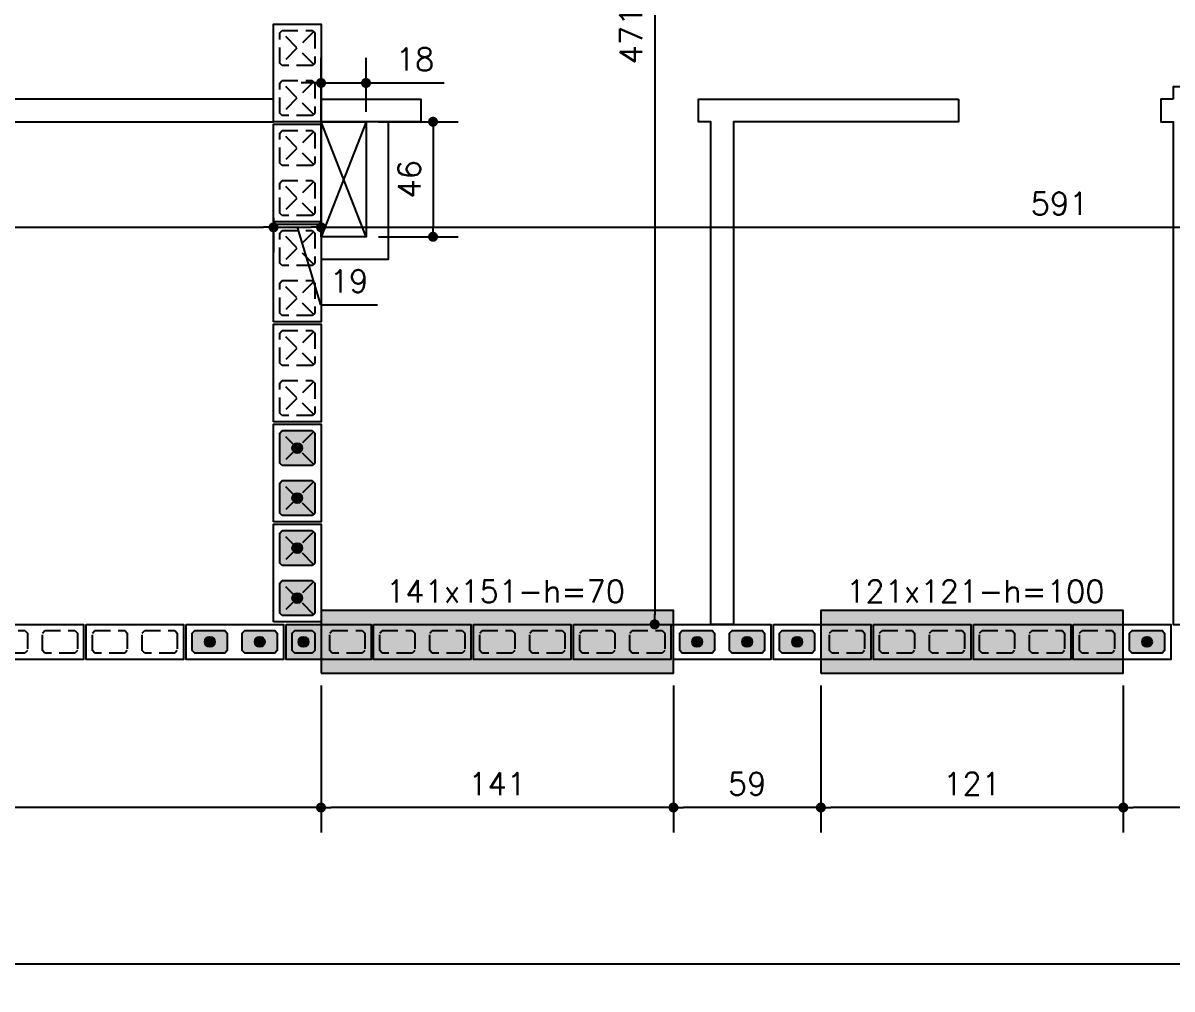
# Model space of a CAD drawing. Extents: x -14651 to 3496, y -7403 to -1290.
# Drawn here: x 1364.3 to 1824, y -7295.4 to -6909.1 of the extents above; entities that cross this region are included whole.
import ezdxf
from ezdxf.enums import TextEntityAlignment as Align

# ---------------------------------------------------------------- set-up
doc = ezdxf.new("R2010")
doc.units = 0
doc.header["$LTSCALE"] = 25
doc.linetypes.add('DASHED2', pattern=[0.375, 0.25, -0.125])
for name, color, linetype in [('203', 1, 'DASHED2'), ('213', 252, 'Continuous'), ('241', 2, 'Continuous'), ('248', 100, 'Continuous'), ('ABERTURAS', 53, 'Continuous'), ('ALVENARIA NÃO ESTRUTURAL', 242, 'Continuous'), ('Arranque', 14, 'Continuous'), ('COTA', 1, 'Continuous'), ('FERRO', 5, 'Continuous'), ('Pena_1', 1, 'Continuous'), ('Pena_2', 2, 'Continuous'), ('TJANELA', 2, 'Continuous')]:
    doc.layers.add(name, color=color, linetype=linetype)
doc.styles.add('COTA', font='romans.shx')
doc.styles.add('Texto1', font='romans.shx', dxfattribs={"height": 9})
doc.dimstyles.new('forma', dxfattribs={"dimscale": 5, "dimtxt": 1.8, "dimasz": 0.8, "dimexe": 2, "dimexo": 1, "dimgap": 1, "dimtad": 1, "dimdec": 1, "dimzin": 9, "dimtxsty": 'COTA', "dimblk1": 'DOT', "dimblk2": 'DOT', "dimsah": 1, "dimcen": 0, "dimdle": 1, "dimclrd": 256, "dimclre": 256, "dimclrt": 2, "dimadec": 0, "dimazin": 0, "dimtfac": 1, "dimtdec": 0, "dimtmove": 0, "dimatfit": 3, "dimfxl": 1, "dimtolj": 1, "dimtzin": 0, "dimarcsym": 0})

# ---------------------------------------------------------------- blocks, each defined once
blk = doc.blocks.new('P4015', base_point=(5842102.11612, -8124149.02973))
blk.add_lwpolyline([(5842082.61612, -8124156.02973), (5842121.61612, -8124156.02973), (5842121.61612, -8124142.02973), (5842082.61612, -8124142.02973), (5842082.61612, -8124156.02973)])
at = {"color": 1, "linetype": 'DASHED2'}
for points in [[(5842085.11612, -8124152.52973), (5842086.11612, -8124153.52973), (5842098.11612, -8124153.52973), (5842099.11612, -8124152.52973), (5842099.11612, -8124145.52973), (5842098.11612, -8124144.52973), (5842086.11612, -8124144.52973), (5842085.11612, -8124145.52973), (5842085.11612, -8124152.52973)], [(5842105.11612, -8124152.52973), (5842106.11612, -8124153.52973), (5842118.11612, -8124153.52973), (5842119.11612, -8124152.52973), (5842119.11612, -8124145.52973), (5842118.11612, -8124144.52973), (5842106.11612, -8124144.52973), (5842105.11612, -8124145.52973), (5842105.11612, -8124152.52973)]]:
    blk.add_lwpolyline(points, dxfattribs=at)
blk = doc.blocks.new('P3515')
at = {"layer": '248'}
h = blk.add_hatch(color=100, dxfattribs=at)
h.paths.add_polyline_path([(17, 7), (-17, 7), (-17, -7), (17, -7)])
h.paths.add_polyline_path([(-5.5, -3.5), (-6.5, -4.5), (-13.5, -4.5), (-14.5, -3.5), (-14.5, 3.5), (-13.5, 4.5), (-6.5, 4.5), (-5.5, 3.5)], flags=16)
h.paths.add_polyline_path([(0.5, 3.5), (1.5, 4.5), (13.5, 4.5), (14.5, 3.5), (14.5, -3.5), (13.5, -4.5), (1.5, -4.5), (0.5, -3.5)], flags=16)
blk.add_lwpolyline([(-17, -7), (17, -7), (17, 7), (-17, 7), (-17, -7)])
at = {"color": 1, "linetype": 'DASHED2'}
for points in [[(-14.5, -3.5), (-13.5, -4.5), (-6.5, -4.5), (-5.5, -3.5), (-5.5, 3.5), (-6.5, 4.5), (-13.5, 4.5), (-14.5, 3.5), (-14.5, -3.5)], [(0.5, -3.5), (1.5, -4.5), (13.5, -4.5), (14.5, -3.5), (14.5, 3.5), (13.5, 4.5), (1.5, 4.5), (0.5, 3.5), (0.5, -3.5)]]:
    blk.add_lwpolyline(points, dxfattribs=at)
blk = doc.blocks.new('P4020')
blk.add_lwpolyline([(-19.5, -9.5), (19.5, -9.5), (19.5, 9.5), (-19.5, 9.5), (-19.5, -9.5)])
at = {"color": 1, "linetype": 'DASHED2'}
for points in [[(-17, -6), (-16, -7), (-4, -7), (-3, -6), (-3, 6), (-4, 7), (-16, 7), (-17, 6), (-17, -6)], [(3, -6), (4, -7), (16, -7), (17, -6), (17, 6), (16, 7), (4, 7), (3, 6), (3, -6)]]:
    blk.add_lwpolyline(points, dxfattribs=at)
at = {"layer": '203', "color": 253}
for p, q in [((-16.5, 6.5), (-3.5, -6.5)), ((-3.5, 6.5), (-16.5, -6.5)), ((16.5, 6.5), (3.5, -6.5)), ((3.5, 6.5), (16.5, -6.5))]:
    blk.add_line(p, q, dxfattribs=at)
blk = doc.blocks.new('GR-1414')
at = {"layer": '213'}
h = blk.add_hatch(color=256, dxfattribs=at)
h.paths.add_polyline_path([(6, -7), (7, -6), (7, 6), (6, 7), (-6, 7), (-7, 6), (-7, -6), (-6, -7)])
h.paths.add_polyline_path([(2, 0, 1), (-2, 0, 1)], flags=16)
at = {"layer": 'Arranque'}
blk.add_hatch(color=256, dxfattribs=at).paths.add_polyline_path([(2, 0, 1), (-2, 0, 1)])
at = {"layer": '213'}
for p, q in [((-7, 6), (-6, 7)), ((-7, -6), (-7, 6)), ((-6, 7), (6, 7)), ((6, 7), (7, 6)), ((7, 6), (7, -6)), ((-6, -7), (-7, -6)), ((6, -7), (-6, -7)), ((7, -6), (6, -7))]:
    blk.add_line(p, q, dxfattribs=at)
at = {"layer": 'FERRO', "linetype": 'Continuous'}
blk.add_circle((0, 0), 2, dxfattribs=at)
blk = doc.blocks.new('GR-1409')
at = {"layer": '213'}
h = blk.add_hatch(color=256, dxfattribs=at)
h.paths.add_polyline_path([(-6, 4.5), (-7, 3.5), (-7, -3.5), (-6, -4.5), (6, -4.5), (7, -3.5), (7, 3.5), (6, 4.5)])
h.paths.add_polyline_path([(-2, 0, 1), (2, 0, 1)], flags=16)
at = {"layer": 'Arranque'}
blk.add_hatch(color=256, dxfattribs=at).paths.add_polyline_path([(-2, 0, 1), (2, 0, 1)])
at = {"layer": '213'}
blk.add_lwpolyline([(-7, 3.5), (-6, 4.5), (6, 4.5), (7, 3.5), (7, -3.5), (6, -4.5), (-6, -4.5), (-7, -3.5), (-7, 3.5)], dxfattribs=at)
at = {"layer": 'FERRO', "linetype": 'Continuous'}
blk.add_circle((0, 0), 2, dxfattribs=at)
blk = doc.blocks.new('GR-0909')
at = {"layer": '213'}
h = blk.add_hatch(color=256, dxfattribs=at)
h.paths.add_polyline_path([(3.5, -4.5), (4.5, -3.5), (4.500001, 3.5), (3.500001, 4.5), (-3.499999, 4.5), (-4.499999, 3.5), (-4.5, -3.5), (-3.5, -4.5)])
h.paths.add_polyline_path([(-2, 0, -1), (2, 0, -1)], flags=16)
at = {"layer": 'Arranque'}
blk.add_hatch(color=256, dxfattribs=at).paths.add_polyline_path([(2, 0, 1), (-2, 0, 1)])
at = {"layer": '213'}
blk.add_lwpolyline([(3.500001, 4.5), (4.500001, 3.5), (4.5, -3.5), (3.5, -4.5), (-3.5, -4.5), (-4.5, -3.5), (-4.499999, 3.5), (-3.499999, 4.5), (3.500001, 4.5)], dxfattribs=at)
at = {"layer": 'FERRO', "linetype": 'Continuous'}
blk.add_circle((0, 0), 2, dxfattribs=at)
blk = doc.blocks.new('_Dot')
at = {"color": 0, "linetype": 'ByBlock', "lineweight": -2}
blk.add_line((-0.5, 0), (-1, 0), dxfattribs=at)
at = {"color": 0, "linetype": 'ByBlock', "const_width": 0.5}
blk.add_lwpolyline([(-0.25, 0, 1), (0.25, 0, 1)], format="xyb", close=True, dxfattribs=at)
blk = doc.blocks.new('*D97')
at = {"layer": 'COTA', "lineweight": -2, "transparency": 16777216}
for p, q in [((1804.52, -7174.1), (1804.52, -7232.86)), ((1898.52, -7174.1), (1898.52, -7232.86)), ((1894.52, -7222.86), (1808.52, -7222.86))]:
    blk.add_line(p, q, dxfattribs=at)
at = {"layer": 'Defpoints', "color": 0, "transparency": 16777216}
for p in [(1804.52, -7169.1), (1898.52, -7169.1), (1804.52, -7222.86)]:
    blk.add_point(p, dxfattribs=at)
at = {"layer": 'COTA', "lineweight": -2, "transparency": 16777216, "xscale": 4, "yscale": 4, "zscale": 4, "rotation": 180}
blk.add_blockref('_Dot', (1804.52, -7222.86), dxfattribs=at)
at = {"layer": 'COTA', "lineweight": -2, "transparency": 16777216, "xscale": 4, "yscale": 4, "zscale": 4}
blk.add_blockref('_Dot', (1898.52, -7222.86), dxfattribs=at)
at = {"layer": 'COTA', "color": 2, "transparency": 16777216, "insert": (1851.52, -7213.36), "char_height": 9, "attachment_point": 5, "style": 'COTA'}
blk.add_mtext('\\A1;94 ', dxfattribs=at)
blk = doc.blocks.new('*D98')
at = {"layer": 'COTA', "lineweight": -2, "transparency": 16777216}
for p, q in [((1683.52, -7174.1), (1683.52, -7232.86)), ((1804.52, -7174.1), (1804.52, -7232.86)), ((1800.52, -7222.86), (1687.52, -7222.86))]:
    blk.add_line(p, q, dxfattribs=at)
at = {"layer": 'Defpoints', "color": 0, "transparency": 16777216}
for p in [(1683.52, -7169.1), (1804.52, -7169.1), (1683.52, -7222.86)]:
    blk.add_point(p, dxfattribs=at)
at = {"layer": 'COTA', "lineweight": -2, "transparency": 16777216, "xscale": 4, "yscale": 4, "zscale": 4, "rotation": 180}
blk.add_blockref('_Dot', (1683.52, -7222.86), dxfattribs=at)
at = {"layer": 'COTA', "lineweight": -2, "transparency": 16777216, "xscale": 4, "yscale": 4, "zscale": 4}
blk.add_blockref('_Dot', (1804.52, -7222.86), dxfattribs=at)
at = {"layer": 'COTA', "color": 2, "transparency": 16777216, "insert": (1744.02, -7213.36), "char_height": 9, "attachment_point": 5, "style": 'COTA'}
blk.add_mtext('\\A1;121 ', dxfattribs=at)
blk = doc.blocks.new('*D99')
at = {"layer": 'COTA', "lineweight": -2, "transparency": 16777216}
for p, q in [((1624.52, -7174.1), (1624.52, -7232.86)), ((1683.52, -7174.1), (1683.52, -7232.86)), ((1679.52, -7222.86), (1628.52, -7222.86))]:
    blk.add_line(p, q, dxfattribs=at)
at = {"layer": 'Defpoints', "color": 0, "transparency": 16777216}
for p in [(1624.52, -7169.1), (1683.52, -7169.1), (1624.52, -7222.86)]:
    blk.add_point(p, dxfattribs=at)
at = {"layer": 'COTA', "lineweight": -2, "transparency": 16777216, "xscale": 4, "yscale": 4, "zscale": 4, "rotation": 180}
blk.add_blockref('_Dot', (1624.52, -7222.86), dxfattribs=at)
at = {"layer": 'COTA', "lineweight": -2, "transparency": 16777216, "xscale": 4, "yscale": 4, "zscale": 4}
blk.add_blockref('_Dot', (1683.52, -7222.86), dxfattribs=at)
at = {"layer": 'COTA', "color": 2, "transparency": 16777216, "insert": (1654.02, -7213.36), "char_height": 9, "attachment_point": 5, "style": 'COTA'}
blk.add_mtext('\\A1;59 ', dxfattribs=at)
blk = doc.blocks.new('*D100')
at = {"layer": 'COTA', "lineweight": -2, "transparency": 16777216}
for p, q in [((1483.52, -7174.1), (1483.52, -7232.86)), ((1624.52, -7174.1), (1624.52, -7232.86)), ((1620.52, -7222.86), (1487.52, -7222.86))]:
    blk.add_line(p, q, dxfattribs=at)
at = {"layer": 'Defpoints', "color": 0, "transparency": 16777216}
for p in [(1483.52, -7169.1), (1624.52, -7169.1), (1483.52, -7222.86)]:
    blk.add_point(p, dxfattribs=at)
at = {"layer": 'COTA', "lineweight": -2, "transparency": 16777216, "xscale": 4, "yscale": 4, "zscale": 4, "rotation": 180}
blk.add_blockref('_Dot', (1483.52, -7222.86), dxfattribs=at)
at = {"layer": 'COTA', "lineweight": -2, "transparency": 16777216, "xscale": 4, "yscale": 4, "zscale": 4}
blk.add_blockref('_Dot', (1624.52, -7222.86), dxfattribs=at)
at = {"layer": 'COTA', "color": 2, "transparency": 16777216, "insert": (1554.02, -7213.36), "char_height": 9, "attachment_point": 5, "style": 'COTA'}
blk.add_mtext('\\A1;141 ', dxfattribs=at)
blk = doc.blocks.new('*D101')
at = {"layer": 'COTA', "lineweight": -2, "transparency": 16777216}
for p, q in [((1194.52, -7174.1), (1194.52, -7232.86)), ((1483.52, -7174.1), (1483.52, -7232.86)), ((1479.52, -7222.86), (1198.52, -7222.86))]:
    blk.add_line(p, q, dxfattribs=at)
at = {"layer": 'Defpoints', "color": 0, "transparency": 16777216}
for p in [(1194.52, -7169.1), (1483.52, -7169.1), (1194.52, -7222.86)]:
    blk.add_point(p, dxfattribs=at)
at = {"layer": 'COTA', "lineweight": -2, "transparency": 16777216, "xscale": 4, "yscale": 4, "zscale": 4, "rotation": 180}
blk.add_blockref('_Dot', (1194.52, -7222.86), dxfattribs=at)
at = {"layer": 'COTA', "lineweight": -2, "transparency": 16777216, "xscale": 4, "yscale": 4, "zscale": 4}
blk.add_blockref('_Dot', (1483.52, -7222.86), dxfattribs=at)
at = {"layer": 'COTA', "color": 2, "transparency": 16777216, "insert": (1339.02, -7213.36), "char_height": 9, "attachment_point": 5, "style": 'COTA'}
blk.add_mtext('\\A1;289 ', dxfattribs=at)
blk = doc.blocks.new('*D118')
at = {"layer": 'COTA', "lineweight": -2, "transparency": 16777216}
for p, q in [((449.52, -7168.6), (449.52, -7295.44)), ((3258.52, -7168.6), (3258.52, -7295.44)), ((3254.52, -7285.44), (453.52, -7285.44))]:
    blk.add_line(p, q, dxfattribs=at)
at = {"layer": 'Defpoints', "color": 0, "transparency": 16777216}
for p in [(449.52, -7163.6), (3258.52, -7163.6), (449.52, -7285.44)]:
    blk.add_point(p, dxfattribs=at)
at = {"layer": 'COTA', "lineweight": -2, "transparency": 16777216, "xscale": 4, "yscale": 4, "zscale": 4, "rotation": 180}
blk.add_blockref('_Dot', (449.52, -7285.44), dxfattribs=at)
at = {"layer": 'COTA', "lineweight": -2, "transparency": 16777216, "xscale": 4, "yscale": 4, "zscale": 4}
blk.add_blockref('_Dot', (3258.52, -7285.44), dxfattribs=at)
at = {"layer": 'COTA', "color": 2, "transparency": 16777216, "insert": (1854.02, -7275.94), "char_height": 9, "attachment_point": 5, "style": 'COTA'}
blk.add_mtext('\\A1;2809 ', dxfattribs=at)
blk = doc.blocks.new('*D130')
at = {"layer": 'COTA', "lineweight": -2, "transparency": 16777216}
for p, q in [((873.52, -6985.82), (873.52, -6980.82)), ((1464.52, -6986.97), (1464.52, -7000.82)), ((877.52, -6990.82), (1460.52, -6990.82))]:
    blk.add_line(p, q, dxfattribs=at)
at = {"layer": 'Defpoints', "color": 0, "transparency": 16777216}
for p in [(1464.52, -6981.97), (873.52, -6990.82), (1464.52, -6990.82)]:
    blk.add_point(p, dxfattribs=at)
at = {"layer": 'COTA', "lineweight": -2, "transparency": 16777216, "xscale": 4, "yscale": 4, "zscale": 4, "rotation": 180}
blk.add_blockref('_Dot', (873.52, -6990.82), dxfattribs=at)
at = {"layer": 'COTA', "lineweight": -2, "transparency": 16777216, "xscale": 4, "yscale": 4, "zscale": 4}
blk.add_blockref('_Dot', (1464.52, -6990.82), dxfattribs=at)
at = {"layer": 'COTA', "color": 2, "transparency": 16777216, "insert": (1169.02, -6981.32), "char_height": 9, "attachment_point": 5, "style": 'COTA'}
blk.add_mtext('\\A1;591 ', dxfattribs=at)
blk = doc.blocks.new('*D131')
at = {"layer": 'COTA', "lineweight": -2, "transparency": 16777216}
for p, q in [((1483.52, -6983.31), (1483.52, -7000.82)), ((1464.52, -6986.97), (1464.52, -7000.82)), ((1468.52, -6990.82), (1479.52, -6990.82)), ((1474.02, -6990.82), (1483.32, -7021.82)), ((1483.32, -7021.82), (1506.17, -7021.82))]:
    blk.add_line(p, q, dxfattribs=at)
at = {"layer": 'Defpoints', "color": 0, "transparency": 16777216}
for p in [(1483.52, -6978.31), (1464.52, -6981.97), (1483.52, -6990.82)]:
    blk.add_point(p, dxfattribs=at)
at = {"layer": 'COTA', "lineweight": -2, "transparency": 16777216, "xscale": 4, "yscale": 4, "zscale": 4, "rotation": 180}
blk.add_blockref('_Dot', (1464.52, -6990.82), dxfattribs=at)
at = {"layer": 'COTA', "lineweight": -2, "transparency": 16777216, "xscale": 4, "yscale": 4, "zscale": 4}
blk.add_blockref('_Dot', (1483.52, -6990.82), dxfattribs=at)
at = {"layer": 'COTA', "color": 2, "transparency": 16777216, "insert": (1494.75, -7012.32), "char_height": 9, "attachment_point": 5, "style": 'COTA'}
blk.add_mtext('\\A1;19 ', dxfattribs=at)
blk = doc.blocks.new('*D132')
at = {"layer": 'COTA', "lineweight": -2, "transparency": 16777216}
for p, q in [((1483.52, -6983.31), (1483.52, -7000.82)), ((1487.52, -6990.82), (2070.52, -6990.82)), ((2074.52, -6995.82), (2074.52, -7000.82))]:
    blk.add_line(p, q, dxfattribs=at)
at = {"layer": 'Defpoints', "color": 0, "transparency": 16777216}
for p in [(1483.52, -6978.31), (2074.52, -6990.82), (2074.52, -6990.82)]:
    blk.add_point(p, dxfattribs=at)
at = {"layer": 'COTA', "lineweight": -2, "transparency": 16777216, "xscale": 4, "yscale": 4, "zscale": 4, "rotation": 180}
blk.add_blockref('_Dot', (1483.52, -6990.82), dxfattribs=at)
at = {"layer": 'COTA', "lineweight": -2, "transparency": 16777216, "xscale": 4, "yscale": 4, "zscale": 4}
blk.add_blockref('_Dot', (2074.52, -6990.82), dxfattribs=at)
at = {"layer": 'COTA', "color": 2, "transparency": 16777216, "insert": (1779.02, -6981.32), "char_height": 9, "attachment_point": 5, "style": 'COTA'}
blk.add_mtext('\\A1;591 ', dxfattribs=at)
blk = doc.blocks.new('*D166')
at = {"layer": 'COTA', "lineweight": -2, "transparency": 16777216}
for p, q in [((1622.02, -6678.6), (1627.02, -6678.6)), ((1617.02, -6682.6), (1617.02, -7145.6)), ((1622.02, -7149.6), (1627.02, -7149.6))]:
    blk.add_line(p, q, dxfattribs=at)
at = {"layer": 'Defpoints', "color": 0, "transparency": 16777216}
for p in [(1617.02, -6678.6), (1617.02, -7149.6), (1617.02, -7149.6)]:
    blk.add_point(p, dxfattribs=at)
at = {"layer": 'COTA', "lineweight": -2, "transparency": 16777216, "xscale": 4, "yscale": 4, "zscale": 4}
for p, rotation in [((1617.02, -6678.6), 90), ((1617.02, -7149.6), 270)]:
    blk.add_blockref('_Dot', p, dxfattribs=dict(at, rotation=rotation))
at = {"layer": 'COTA', "color": 2, "transparency": 16777216, "insert": (1607.52, -6914.1), "char_height": 9, "attachment_point": 5, "rotation": 90, "style": 'COTA'}
blk.add_mtext('\\A1;471 ', dxfattribs=at)
blk = doc.blocks.new('proj-terreo-1')
at = {"layer": 'ALVENARIA NÃO ESTRUTURAL'}
for points in [[(3548.41, 411.37), (3543.41, 411.37), (3543.41, 402.37), (3548.41, 402.37), (3548.41, 201.37), (3557.41, 201.37), (3557.41, 416.37), (3548.41, 416.37)], [(2868.41, 402.37), (3188.41, 402.37), (3188.41, 411.37), (2868.41, 411.37)], [(3247.41, 402.37), (3207.41, 402.37), (3207.41, 411.37), (3247.41, 411.37)], [(3462.41, 411.37), (3462.41, 402.37), (3372.41, 402.37), (3372.41, 201.37), (3363.41, 201.37), (3363.41, 402.37), (3358.41, 402.37), (3358.41, 411.37), (3358.41, 411.37), (3358.41, 411.37)], [(3207.41, 347.37), (3234.41, 347.37), (3234.41, 402.37), (3225.41, 402.37), (3225.41, 356.37), (3207.41, 356.37)]]:
    blk.add_lwpolyline(points, close=True, dxfattribs=at)
at = {"layer": 'Pena_1'}
for p, q in [((3225.41, 356.37), (3207.41, 402.37)), ((3225.41, 402.37), (3207.41, 356.37))]:
    blk.add_line(p, q, dxfattribs=at)
at = {"layer": 'Pena_2'}
blk.add_lwpolyline([(3207.41, 402.37), (3225.41, 402.37), (3225.41, 356.37), (3207.41, 356.37), (3207.41, 402.37)], dxfattribs=at)
blk = doc.blocks.new('*D262')
at = {"layer": 'COTA', "lineweight": -2, "transparency": 16777216}
for p, q in [((1483.52, -6944.6), (1483.52, -6923.09)), ((1501.52, -6944.6), (1501.52, -6923.09)), ((1479.52, -6933.09), (1475.52, -6933.09)), ((1483.52, -6933.09), (1501.52, -6933.09)), ((1505.52, -6933.09), (1532.8, -6933.09))]:
    blk.add_line(p, q, dxfattribs=at)
at = {"layer": 'Defpoints', "color": 0, "transparency": 16777216}
for p in [(1501.52, -6933.09), (1483.52, -6949.6), (1501.52, -6949.6)]:
    blk.add_point(p, dxfattribs=at)
at = {"layer": 'COTA', "lineweight": -2, "transparency": 16777216, "xscale": 4, "yscale": 4, "zscale": 4}
blk.add_blockref('_Dot', (1483.52, -6933.09), dxfattribs=at)
at = {"layer": 'COTA', "lineweight": -2, "transparency": 16777216, "xscale": 4, "yscale": 4, "zscale": 4, "rotation": 180}
blk.add_blockref('_Dot', (1501.52, -6933.09), dxfattribs=at)
at = {"layer": 'COTA', "color": 2, "transparency": 16777216, "insert": (1521.16, -6923.59), "char_height": 9, "attachment_point": 5, "style": 'COTA'}
blk.add_mtext('\\A1;18 ', dxfattribs=at)
blk = doc.blocks.new('*D263')
at = {"layer": 'COTA', "lineweight": -2, "transparency": 16777216}
for p, q in [((1506.52, -6948.6), (1538.34, -6948.6)), ((1528.34, -6952.6), (1528.34, -6990.6)), ((1506.52, -6994.6), (1538.34, -6994.6))]:
    blk.add_line(p, q, dxfattribs=at)
at = {"layer": 'Defpoints', "color": 0, "transparency": 16777216}
for p in [(1501.52, -6948.6), (1501.52, -6994.6), (1528.34, -6994.6)]:
    blk.add_point(p, dxfattribs=at)
at = {"layer": 'COTA', "lineweight": -2, "transparency": 16777216, "xscale": 4, "yscale": 4, "zscale": 4}
for p, rotation in [((1528.34, -6948.6), 90), ((1528.34, -6994.6), 270)]:
    blk.add_blockref('_Dot', p, dxfattribs=dict(at, rotation=rotation))
at = {"layer": 'COTA', "color": 2, "transparency": 16777216, "insert": (1518.84, -6971.6), "char_height": 9, "attachment_point": 5, "rotation": 90, "style": 'COTA'}
blk.add_mtext('\\A1;46 ', dxfattribs=at)

msp = doc.modelspace()

# ---------------------------------------------------------------- hatches: boundary and pattern name
at = {"layer": 'ABERTURAS', "transparency": 33554457}
for points in [[(1483.52, -7169.1), (1624.52, -7169.1), (1624.52, -7144.1), (1483.52, -7144.1)], [(1683.52, -7169.1), (1804.52, -7169.1), (1804.52, -7144.1), (1683.52, -7144.1)]]:
    msp.add_hatch(color=256, dxfattribs=at).paths.add_polyline_path(points)

# ---------------------------------------------------------------- linework, layer by layer
at = {"layer": 'ABERTURAS'}
for points in [[(1483.52, -7169.1), (1624.52, -7169.1), (1624.52, -7144.1), (1483.52, -7144.1)], [(1683.52, -7169.1), (1804.52, -7169.1), (1804.52, -7144.1), (1683.52, -7144.1)]]:
    msp.add_lwpolyline(points, close=True, dxfattribs=at)

# ---------------------------------------------------------------- block references
for name, p in [('proj-terreo-1', (-1723.89, -7350.97)), ('GR-1414', (1474.02, -7079.1)), ('GR-1414', (1474.02, -7099.1)), ('GR-1414', (1474.02, -7119.1)), ('GR-1414', (1474.02, -7139.1)), ('GR-1409', (1439.02, -7156.6)), ('GR-1409', (1459.02, -7156.6)), ('GR-0909', (1476.52, -7156.6)), ('GR-1409', (1634.02, -7156.6)), ('GR-1409', (1654.02, -7156.6)), ('GR-1409', (1674.02, -7156.6)), ('GR-1409', (1814.02, -7156.6))]:
    msp.add_blockref(name, p)
at = {"layer": '241', "xscale": -1}
for name, p, rotation in [('P4020', (1474.02, -6929.1), 270), ('P4020', (1474.02, -6969.1), 270), ('P4020', (1474.02, -7009.1), 270), ('P4020', (1474.02, -7049.1), 270), ('P4020', (1474.02, -7089.1), 270), ('P4020', (1474.02, -7129.1), 270), ('P4015', (1369.02, -7156.6), 180), ('P4015', (1409.02, -7156.6), 180), ('P4015', (1449.02, -7156.6), 180), ('P3515', (1486.52, -7156.6), 180), ('P4015', (1524.02, -7156.6), 180), ('P4015', (1564.02, -7156.6), 180), ('P4015', (1604.02, -7156.6), 180), ('P4015', (1644.02, -7156.6), 180), ('P4015', (1684.02, -7156.6), 180), ('P4015', (1724.02, -7156.6), 180), ('P4015', (1764.02, -7156.6), 180), ('P4015', (1804.02, -7156.6), 180)]:
    msp.add_blockref(name, p, dxfattribs=dict(at, rotation=rotation))

# ---------------------------------------------------------------- texts
at = {"layer": 'TJANELA', "style": 'Texto1'}
for s, p in [('141x151-h=70', (1557.35, -7140.9)), ('121x121-h=100', (1745.33, -7140.9))]:
    msp.add_text(s, height=9, dxfattribs=at).set_placement(p, align=Align.CENTER)

# ---------------------------------------------------------------- dimensions: what is measured, and where the dimension line sits
at = {"layer": 'COTA'}
for base, p1, p2, override, picture, middle in [((1617.02, -7149.6), (1617.02, -6678.6), (1617.02, -7149.6), {"dimpost": ' ', "dimtmove": 1}, '*D166', (1607.52, -6914.1)), ((1528.34, -6994.6), (1501.52, -6948.6), (1501.52, -6994.6), {"dimpost": ' '}, '*D263', (1518.84, -6971.6))]:
    dim = msp.add_linear_dim(base=base, p1=p1, p2=p2, angle=90, dimstyle='forma', override=override, dxfattribs=at)
    dim.commit()
    dim.dimension.update_dxf_attribs({"geometry": picture, "text_midpoint": middle})
for base, p1, p2, override, picture, middle in [((1501.52, -6933.09), (1483.52, -6949.6), (1501.52, -6949.6), {"dimpost": ' '}, '*D262', (1521.16, -6923.59)), ((1464.52, -6990.82), (873.52, -6990.82), (1464.52, -6981.97), {"dimpost": ' ', "dimtmove": 1}, '*D130', (1169.02, -6981.32)), ((1483.52, -6990.82), (1464.52, -6981.97), (1483.52, -6978.31), {"dimpost": ' ', "dimtmove": 1}, '*D131', (1488.32, -7012.32)), ((2074.52, -6990.82), (1483.52, -6978.31), (2074.52, -6990.82), {"dimpost": ' ', "dimtmove": 1}, '*D132', (1779.02, -6981.32)), ((449.52, -7285.44), (3258.52, -7163.6), (449.52, -7163.6), {"dimpost": ' '}, '*D118', (1854.02, -7275.94)), ((1194.52, -7222.86), (1483.52, -7169.1), (1194.52, -7169.1), {"dimpost": ' ', "dimtmove": 1}, '*D101', (1339.02, -7213.36)), ((1483.52, -7222.86), (1624.52, -7169.1), (1483.52, -7169.1), {"dimpost": ' ', "dimtmove": 1}, '*D100', (1554.02, -7213.36)), ((1624.52, -7222.86), (1683.52, -7169.1), (1624.52, -7169.1), {"dimpost": ' ', "dimtmove": 1}, '*D99', (1654.02, -7213.36)), ((1683.52, -7222.86), (1804.52, -7169.1), (1683.52, -7169.1), {"dimpost": ' ', "dimtmove": 1}, '*D98', (1744.02, -7213.36)), ((1804.52, -7222.86), (1898.52, -7169.1), (1804.52, -7169.1), {"dimpost": ' ', "dimtmove": 1}, '*D97', (1851.52, -7213.36))]:
    dim = msp.add_linear_dim(base=base, p1=p1, p2=p2, dimstyle='forma', override=override, dxfattribs=at)
    dim.commit()
    dim.dimension.update_dxf_attribs({"geometry": picture, "text_midpoint": middle})

doc.saveas('drawing.dxf')
